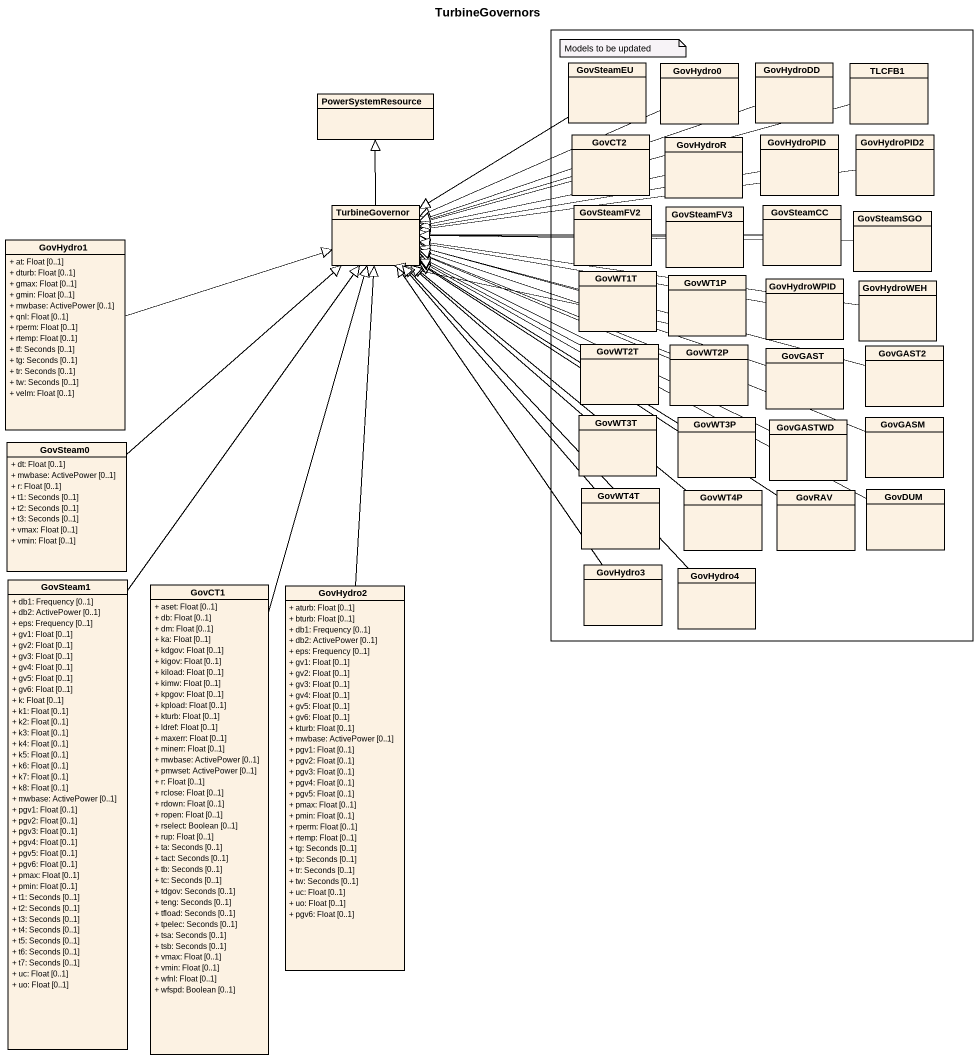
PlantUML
@startuml
title TurbineGovernors
hide circle
hide empty members
skinparam classAttributeIconSize 0
rectangle " " as rectangle1 {
  class GovSteamEU
  class GovHydro0
  class GovHydroDD
  class TLCFB1
  class GovCT2
  class GovHydroR
  class GovHydroPID
  class GovHydroPID2
  class GovSteamFV2
  class GovSteamFV3
  class GovSteamCC
  class GovSteamSGO
  class GovWT1T
  class GovWT1P
  class GovHydroWPID
  class GovHydroWEH
  class GovWT2T
  class GovWT2P
  class GovGAST
  class GovGAST2
  class GovWT3T
  class GovWT3P
  class GovGASTWD
  class GovGASM
  class GovWT4T
  class GovWT4P
  class GovRAV
  class GovDUM
  class GovHydro3
  class GovHydro4
}
class PowerSystemResource
class GovHydro1 {
  + at: Float [0..1]
  + dturb: Float [0..1]
  + gmax: Float [0..1]
  + gmin: Float [0..1]
  + mwbase: ActivePower [0..1]
  + qnl: Float [0..1]
  + rperm: Float [0..1]
  + rtemp: Float [0..1]
  + tf: Seconds [0..1]
  + tg: Seconds [0..1]
  + tr: Seconds [0..1]
  + tw: Seconds [0..1]
  + velm: Float [0..1]
}
class TurbineGovernor
class GovSteam0 {
  + dt: Float [0..1]
  + mwbase: ActivePower [0..1]
  + r: Float [0..1]
  + t1: Seconds [0..1]
  + t2: Seconds [0..1]
  + t3: Seconds [0..1]
  + vmax: Float [0..1]
  + vmin: Float [0..1]
}
class GovSteam1 {
  + db1: Frequency [0..1]
  + db2: ActivePower [0..1]
  + eps: Frequency [0..1]
  + gv1: Float [0..1]
  + gv2: Float [0..1]
  + gv3: Float [0..1]
  + gv4: Float [0..1]
  + gv5: Float [0..1]
  + gv6: Float [0..1]
  + k: Float [0..1]
  + k1: Float [0..1]
  + k2: Float [0..1]
  + k3: Float [0..1]
  + k4: Float [0..1]
  + k5: Float [0..1]
  + k6: Float [0..1]
  + k7: Float [0..1]
  + k8: Float [0..1]
  + mwbase: ActivePower [0..1]
  + pgv1: Float [0..1]
  + pgv2: Float [0..1]
  + pgv3: Float [0..1]
  + pgv4: Float [0..1]
  + pgv5: Float [0..1]
  + pgv6: Float [0..1]
  + pmax: Float [0..1]
  + pmin: Float [0..1]
  + t1: Seconds [0..1]
  + t2: Seconds [0..1]
  + t3: Seconds [0..1]
  + t4: Seconds [0..1]
  + t5: Seconds [0..1]
  + t6: Seconds [0..1]
  + t7: Seconds [0..1]
  + uc: Float [0..1]
  + uo: Float [0..1]
}
class GovCT1 {
  + aset: Float [0..1]
  + db: Float [0..1]
  + dm: Float [0..1]
  + ka: Float [0..1]
  + kdgov: Float [0..1]
  + kigov: Float [0..1]
  + kiload: Float [0..1]
  + kimw: Float [0..1]
  + kpgov: Float [0..1]
  + kpload: Float [0..1]
  + kturb: Float [0..1]
  + ldref: Float [0..1]
  + maxerr: Float [0..1]
  + minerr: Float [0..1]
  + mwbase: ActivePower [0..1]
  + pmwset: ActivePower [0..1]
  + r: Float [0..1]
  + rclose: Float [0..1]
  + rdown: Float [0..1]
  + ropen: Float [0..1]
  + rselect: Boolean [0..1]
  + rup: Float [0..1]
  + ta: Seconds [0..1]
  + tact: Seconds [0..1]
  + tb: Seconds [0..1]
  + tc: Seconds [0..1]
  + tdgov: Seconds [0..1]
  + teng: Seconds [0..1]
  + tfload: Seconds [0..1]
  + tpelec: Seconds [0..1]
  + tsa: Seconds [0..1]
  + tsb: Seconds [0..1]
  + vmax: Float [0..1]
  + vmin: Float [0..1]
  + wfnl: Float [0..1]
  + wfspd: Boolean [0..1]
}
class GovHydro2 {
  + aturb: Float [0..1]
  + bturb: Float [0..1]
  + db1: Frequency [0..1]
  + db2: ActivePower [0..1]
  + eps: Frequency [0..1]
  + gv1: Float [0..1]
  + gv2: Float [0..1]
  + gv3: Float [0..1]
  + gv4: Float [0..1]
  + gv5: Float [0..1]
  + gv6: Float [0..1]
  + kturb: Float [0..1]
  + mwbase: ActivePower [0..1]
  + pgv1: Float [0..1]
  + pgv2: Float [0..1]
  + pgv3: Float [0..1]
  + pgv4: Float [0..1]
  + pgv5: Float [0..1]
  + pmax: Float [0..1]
  + pmin: Float [0..1]
  + rperm: Float [0..1]
  + rtemp: Float [0..1]
  + tg: Seconds [0..1]
  + tp: Seconds [0..1]
  + tr: Seconds [0..1]
  + tw: Seconds [0..1]
  + uc: Float [0..1]
  + uo: Float [0..1]
  + pgv6: Float [0..1]
}
GovSteamEU --|> TurbineGovernor
GovHydro0 -left-|> TurbineGovernor
GovHydroDD -left-|> TurbineGovernor
TLCFB1 -left-|> TurbineGovernor
GovCT2 -left-|> TurbineGovernor
GovHydroR -left-|> TurbineGovernor
GovHydroPID -left-|> TurbineGovernor
GovHydroPID2 -left-|> TurbineGovernor
GovHydro1 -right-|> TurbineGovernor
TurbineGovernor -up-|> PowerSystemResource
GovSteamFV2 -left-|> TurbineGovernor
GovSteamFV3 -left-|> TurbineGovernor
GovSteamCC -left-|> TurbineGovernor
GovSteamSGO -left-|> TurbineGovernor
GovWT1T -left-|> TurbineGovernor
GovWT1P -left-|> TurbineGovernor
GovHydroWPID -left-|> TurbineGovernor
GovHydroWEH -left-|> TurbineGovernor
GovWT2T -left-|> TurbineGovernor
GovWT2P -left-|> TurbineGovernor
GovGAST -left-|> TurbineGovernor
GovGAST2 -left-|> TurbineGovernor
GovWT3T -up-|> TurbineGovernor
GovWT3P -up-|> TurbineGovernor
GovGASTWD -left-|> TurbineGovernor
GovGASM -left-|> TurbineGovernor
GovSteam0 -up-|> TurbineGovernor
GovWT4T -up-|> TurbineGovernor
GovWT4P -up-|> TurbineGovernor
GovRAV -up-|> TurbineGovernor
GovDUM -left-|> TurbineGovernor
GovSteam1 -up-|> TurbineGovernor
GovCT1 -up-|> TurbineGovernor
GovHydro2 -up-|> TurbineGovernor
GovHydro3 -up-|> TurbineGovernor
GovHydro4 -up-|> TurbineGovernor
note as N1
  Models to be updated
end note
@enduml
